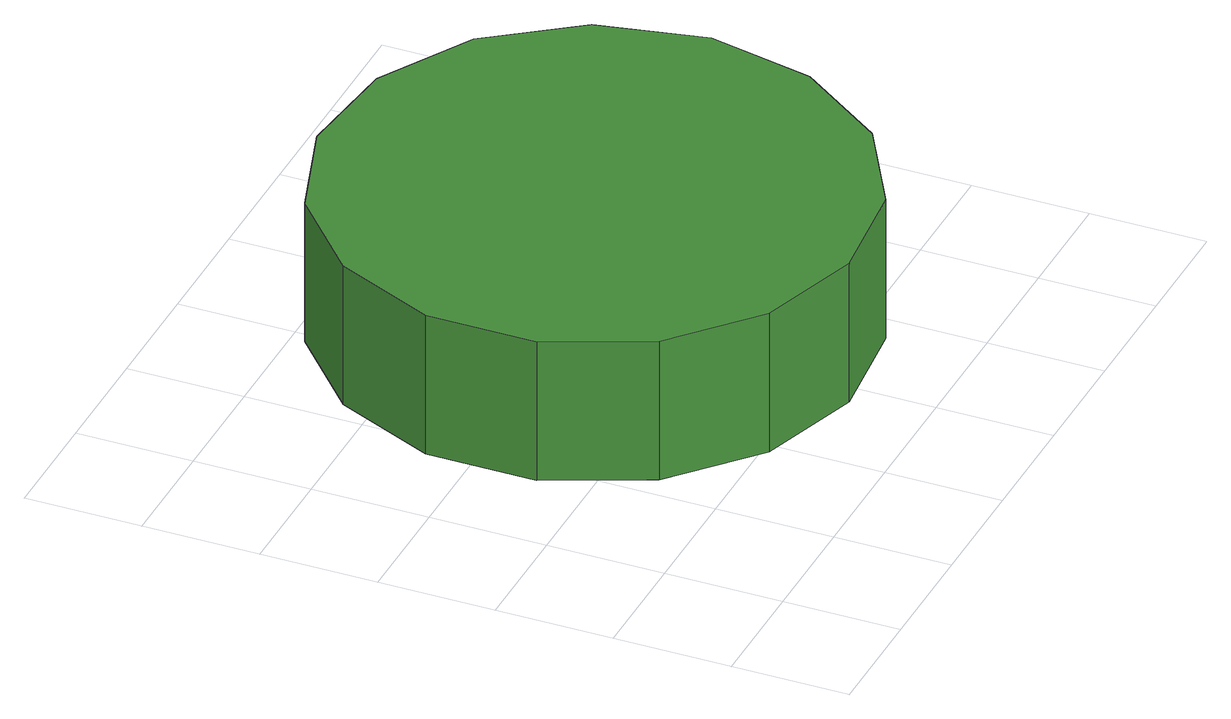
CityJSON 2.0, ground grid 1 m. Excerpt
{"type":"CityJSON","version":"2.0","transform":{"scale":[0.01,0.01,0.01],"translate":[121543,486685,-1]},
"CityObjects":{
"tree1":{"type":"SolitaryVegetationObject","attributes":{"function":"something"},"geometry":[{"type":"MultiSurface","lod":"1","boundaries":[[[0,1,2,3,4,5,6,7,8,9,10,11,12,13,14]],[[15,16,17,18,19,20,21,22,23,24,25,26,27,28,29]],[[0,29,28,1]],[[1,28,27,2]],[[2,27,26,3]],[[3,26,25,4]],[[4,25,24,5]],[[5,24,23,6]],[[6,23,22,7]],[[7,22,21,8]],[[8,21,20,9]],[[9,20,19,10]],[[10,19,18,11]],[[11,18,17,12]],[[12,17,16,13]],[[13,16,15,14]],[[14,15,29,0]]]}]}
},
"vertices":[
[532,291,220],[512,384,220],[457,460,220],[375,507,220],[281,517,220],[191,488,220],[121,425,220],[82,338,220],[82,244,220],[121,157,220],[191,94,220],[281,65,220],[375,75,220],[457,122,220],[512,199,220],[512,199,91],[457,122,91],[375,75,91],[281,65,91],[191,94,91],[121,157,91],[82,244,91],[82,338,91],[121,425,91],[191,488,91],[281,517,91],[375,507,91],[457,460,91],[512,384,91],[532,291,91]
]}
